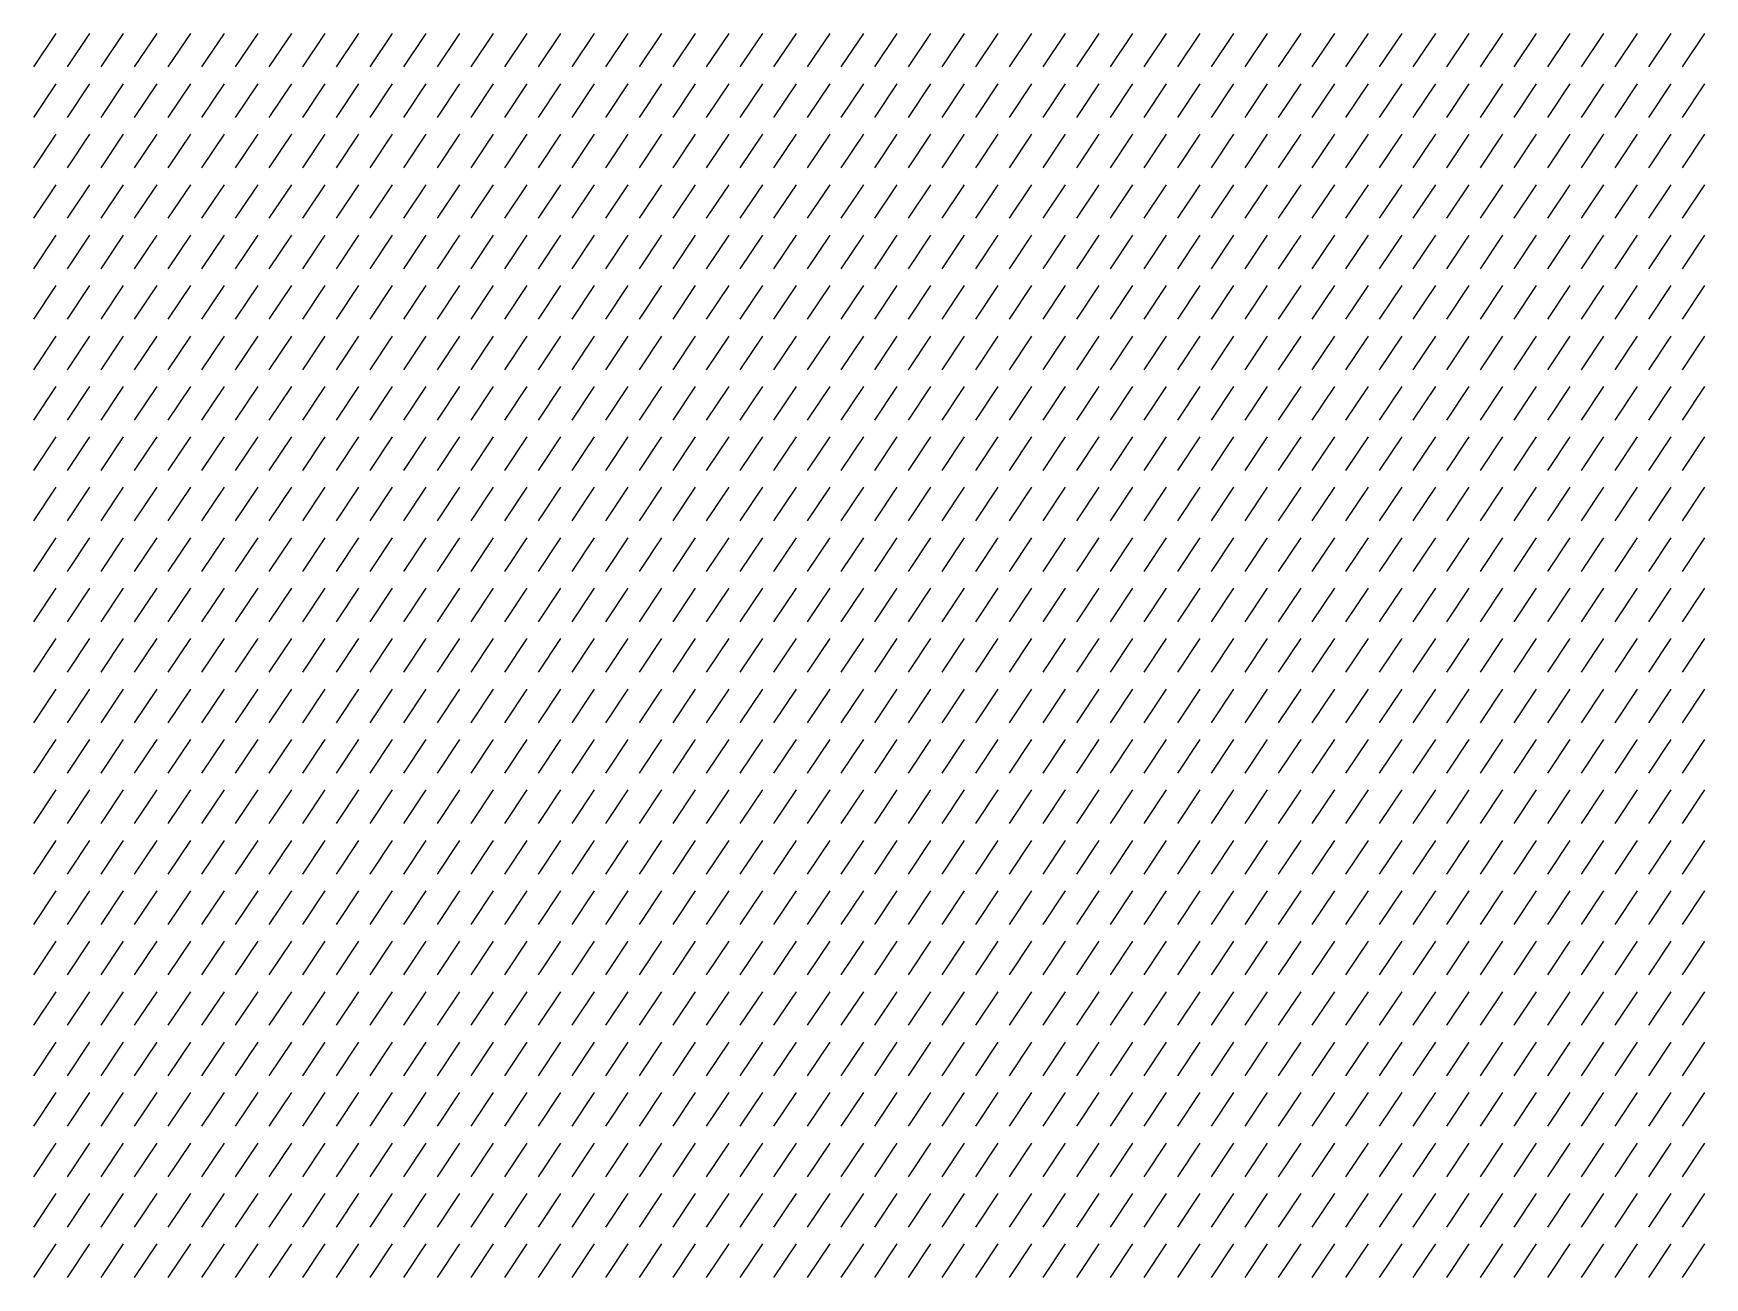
# Model space of a CAD drawing. Header units: inches. Extents: x -55 to 1004, y 12 to 2250.
# Drawn here: x 625.1 to 765, y 914.5 to 1018.7 of the extents above; entities that cross this region are included whole.
import ezdxf

# ---------------------------------------------------------------- set-up
doc = ezdxf.new("R2010")
doc.units = ezdxf.units.IN
doc.header["$MEASUREMENT"] = 0

# ---------------------------------------------------------------- blocks, each defined once
blk = doc.blocks.new('blockLines')
for p, q in [((646.93, 395.05), (645.05, 392.24)), ((649.75, 395.05), (647.87, 392.24)), ((652.56, 395.05), (650.69, 392.24)), ((655.38, 395.05), (653.5, 392.24)), ((658.2, 395.05), (656.32, 392.24)), ((661.02, 395.05), (659.14, 392.24)), ((663.84, 395.05), (661.96, 392.24)), ((666.66, 395.05), (664.78, 392.24)), ((669.47, 395.05), (667.59, 392.24)), ((672.29, 395.05), (670.41, 392.24)), ((675.11, 395.05), (673.23, 392.24)), ((677.93, 395.05), (676.05, 392.24)), ((680.75, 395.05), (678.87, 392.24)), ((683.56, 395.05), (681.69, 392.24)), ((686.38, 395.05), (684.5, 392.24)), ((689.2, 395.05), (687.32, 392.24)), ((692.02, 395.05), (690.14, 392.24)), ((694.84, 395.05), (692.96, 392.24)), ((697.66, 395.05), (695.78, 392.24)), ((700.47, 395.05), (698.6, 392.24)), ((703.29, 395.05), (701.41, 392.24)), ((706.11, 395.05), (704.23, 392.24)), ((708.93, 395.05), (707.05, 392.24)), ((711.75, 395.05), (709.87, 392.24)), ((714.57, 395.05), (712.69, 392.24)), ((717.38, 395.05), (715.51, 392.24)), ((720.2, 395.05), (718.32, 392.24)), ((723.02, 395.05), (721.14, 392.24)), ((725.84, 395.05), (723.96, 392.24)), ((728.66, 395.05), (726.78, 392.24)), ((731.48, 395.05), (729.6, 392.24)), ((734.29, 395.05), (732.41, 392.24)), ((737.11, 395.05), (735.23, 392.24)), ((739.93, 395.05), (738.05, 392.24)), ((742.75, 395.05), (740.87, 392.24)), ((745.57, 395.05), (743.69, 392.24)), ((748.39, 395.05), (746.51, 392.24)), ((751.2, 395.05), (749.32, 392.24)), ((754.02, 395.05), (752.14, 392.24)), ((756.84, 395.05), (754.96, 392.24)), ((759.66, 395.05), (757.78, 392.24)), ((762.48, 395.05), (760.6, 392.24)), ((765.29, 395.05), (763.42, 392.24)), ((768.11, 395.05), (766.23, 392.24)), ((770.93, 395.05), (769.05, 392.24)), ((773.75, 395.05), (771.87, 392.24)), ((776.57, 395.05), (774.69, 392.24)), ((779.39, 395.05), (777.51, 392.24)), ((782.2, 395.05), (780.33, 392.24)), ((785.02, 395.05), (783.14, 392.24)), ((646.93, 390.83), (645.05, 388.01)), ((649.75, 390.83), (647.87, 388.01)), ((652.56, 390.83), (650.69, 388.01)), ((655.38, 390.83), (653.5, 388.01)), ((658.2, 390.83), (656.32, 388.01)), ((661.02, 390.83), (659.14, 388.01)), ((663.84, 390.83), (661.96, 388.01)), ((666.66, 390.83), (664.78, 388.01)), ((669.47, 390.83), (667.59, 388.01)), ((672.29, 390.83), (670.41, 388.01)), ((675.11, 390.83), (673.23, 388.01)), ((677.93, 390.83), (676.05, 388.01)), ((680.75, 390.83), (678.87, 388.01)), ((683.56, 390.83), (681.69, 388.01)), ((686.38, 390.83), (684.5, 388.01)), ((689.2, 390.83), (687.32, 388.01)), ((692.02, 390.83), (690.14, 388.01)), ((694.84, 390.83), (692.96, 388.01)), ((697.66, 390.83), (695.78, 388.01)), ((700.47, 390.83), (698.6, 388.01)), ((703.29, 390.83), (701.41, 388.01)), ((706.11, 390.83), (704.23, 388.01)), ((708.93, 390.83), (707.05, 388.01)), ((711.75, 390.83), (709.87, 388.01)), ((714.57, 390.83), (712.69, 388.01)), ((717.38, 390.83), (715.51, 388.01)), ((720.2, 390.83), (718.32, 388.01)), ((723.02, 390.83), (721.14, 388.01)), ((725.84, 390.83), (723.96, 388.01)), ((728.66, 390.83), (726.78, 388.01)), ((731.48, 390.83), (729.6, 388.01)), ((734.29, 390.83), (732.41, 388.01)), ((737.11, 390.83), (735.23, 388.01)), ((739.93, 390.83), (738.05, 388.01)), ((742.75, 390.83), (740.87, 388.01)), ((745.57, 390.83), (743.69, 388.01)), ((748.39, 390.83), (746.51, 388.01)), ((751.2, 390.83), (749.32, 388.01)), ((754.02, 390.83), (752.14, 388.01)), ((756.84, 390.83), (754.96, 388.01)), ((759.66, 390.83), (757.78, 388.01)), ((762.48, 390.83), (760.6, 388.01)), ((765.29, 390.83), (763.42, 388.01)), ((768.11, 390.83), (766.23, 388.01)), ((770.93, 390.83), (769.05, 388.01)), ((773.75, 390.83), (771.87, 388.01)), ((776.57, 390.83), (774.69, 388.01)), ((779.39, 390.83), (777.51, 388.01)), ((782.2, 390.83), (780.33, 388.01)), ((785.02, 390.83), (783.14, 388.01)), ((646.93, 386.6), (645.05, 383.79)), ((649.75, 386.6), (647.87, 383.79)), ((652.56, 386.6), (650.69, 383.79)), ((655.38, 386.6), (653.5, 383.79)), ((658.2, 386.6), (656.32, 383.79)), ((661.02, 386.6), (659.14, 383.79)), ((663.84, 386.6), (661.96, 383.79)), ((666.66, 386.6), (664.78, 383.79)), ((669.47, 386.6), (667.59, 383.79)), ((672.29, 386.6), (670.41, 383.79)), ((675.11, 386.6), (673.23, 383.79)), ((677.93, 386.6), (676.05, 383.79)), ((680.75, 386.6), (678.87, 383.79)), ((683.56, 386.6), (681.69, 383.79)), ((686.38, 386.6), (684.5, 383.79)), ((689.2, 386.6), (687.32, 383.79)), ((692.02, 386.6), (690.14, 383.79)), ((694.84, 386.6), (692.96, 383.79)), ((697.66, 386.6), (695.78, 383.79)), ((700.47, 386.6), (698.6, 383.79)), ((703.29, 386.6), (701.41, 383.79)), ((706.11, 386.6), (704.23, 383.79)), ((708.93, 386.6), (707.05, 383.79)), ((711.75, 386.6), (709.87, 383.79)), ((714.57, 386.6), (712.69, 383.79)), ((717.38, 386.6), (715.51, 383.79)), ((720.2, 386.6), (718.32, 383.79)), ((723.02, 386.6), (721.14, 383.79)), ((725.84, 386.6), (723.96, 383.79)), ((728.66, 386.6), (726.78, 383.79)), ((731.48, 386.6), (729.6, 383.79)), ((734.29, 386.6), (732.41, 383.79)), ((737.11, 386.6), (735.23, 383.79)), ((739.93, 386.6), (738.05, 383.79)), ((742.75, 386.6), (740.87, 383.79)), ((745.57, 386.6), (743.69, 383.79)), ((748.39, 386.6), (746.51, 383.79)), ((751.2, 386.6), (749.32, 383.79)), ((754.02, 386.6), (752.14, 383.79)), ((756.84, 386.6), (754.96, 383.79)), ((759.66, 386.6), (757.78, 383.79)), ((762.48, 386.6), (760.6, 383.79)), ((765.29, 386.6), (763.42, 383.79)), ((768.11, 386.6), (766.23, 383.79)), ((770.93, 386.6), (769.05, 383.79)), ((773.75, 386.6), (771.87, 383.79)), ((776.57, 386.6), (774.69, 383.79)), ((779.39, 386.6), (777.51, 383.79)), ((782.2, 386.6), (780.33, 383.79)), ((785.02, 386.6), (783.14, 383.79)), ((646.93, 382.38), (645.05, 379.56)), ((649.75, 382.38), (647.87, 379.56)), ((652.56, 382.38), (650.69, 379.56)), ((655.38, 382.38), (653.5, 379.56)), ((658.2, 382.38), (656.32, 379.56)), ((661.02, 382.38), (659.14, 379.56)), ((663.84, 382.38), (661.96, 379.56)), ((666.66, 382.38), (664.78, 379.56)), ((669.47, 382.38), (667.59, 379.56)), ((672.29, 382.38), (670.41, 379.56)), ((675.11, 382.38), (673.23, 379.56)), ((677.93, 382.38), (676.05, 379.56)), ((680.75, 382.38), (678.87, 379.56)), ((683.56, 382.38), (681.69, 379.56)), ((686.38, 382.38), (684.5, 379.56)), ((689.2, 382.38), (687.32, 379.56)), ((692.02, 382.38), (690.14, 379.56)), ((694.84, 382.38), (692.96, 379.56)), ((697.66, 382.38), (695.78, 379.56)), ((700.47, 382.38), (698.6, 379.56)), ((703.29, 382.38), (701.41, 379.56)), ((706.11, 382.38), (704.23, 379.56)), ((708.93, 382.38), (707.05, 379.56)), ((711.75, 382.38), (709.87, 379.56)), ((714.57, 382.38), (712.69, 379.56)), ((717.38, 382.38), (715.51, 379.56)), ((720.2, 382.38), (718.32, 379.56)), ((723.02, 382.38), (721.14, 379.56)), ((725.84, 382.38), (723.96, 379.56)), ((728.66, 382.38), (726.78, 379.56)), ((731.48, 382.38), (729.6, 379.56)), ((734.29, 382.38), (732.41, 379.56)), ((737.11, 382.38), (735.23, 379.56)), ((739.93, 382.38), (738.05, 379.56)), ((742.75, 382.38), (740.87, 379.56)), ((745.57, 382.38), (743.69, 379.56)), ((748.39, 382.38), (746.51, 379.56)), ((751.2, 382.38), (749.32, 379.56)), ((754.02, 382.38), (752.14, 379.56)), ((756.84, 382.38), (754.96, 379.56)), ((759.66, 382.38), (757.78, 379.56)), ((762.48, 382.38), (760.6, 379.56)), ((765.29, 382.38), (763.42, 379.56)), ((768.11, 382.38), (766.23, 379.56)), ((770.93, 382.38), (769.05, 379.56)), ((773.75, 382.38), (771.87, 379.56)), ((776.57, 382.38), (774.69, 379.56)), ((779.39, 382.38), (777.51, 379.56)), ((782.2, 382.38), (780.33, 379.56)), ((785.02, 382.38), (783.14, 379.56)), ((646.93, 378.15), (645.05, 375.34)), ((649.75, 378.15), (647.87, 375.34)), ((652.56, 378.15), (650.69, 375.34)), ((655.38, 378.15), (653.5, 375.34)), ((658.2, 378.15), (656.32, 375.34)), ((661.02, 378.15), (659.14, 375.34)), ((663.84, 378.15), (661.96, 375.34)), ((666.66, 378.15), (664.78, 375.34)), ((669.47, 378.15), (667.59, 375.34)), ((672.29, 378.15), (670.41, 375.34)), ((675.11, 378.15), (673.23, 375.34)), ((677.93, 378.15), (676.05, 375.34)), ((680.75, 378.15), (678.87, 375.34)), ((683.56, 378.15), (681.69, 375.34)), ((686.38, 378.15), (684.5, 375.34)), ((689.2, 378.15), (687.32, 375.34)), ((692.02, 378.15), (690.14, 375.34)), ((694.84, 378.15), (692.96, 375.34)), ((697.66, 378.15), (695.78, 375.34)), ((700.47, 378.15), (698.6, 375.34)), ((703.29, 378.15), (701.41, 375.34)), ((706.11, 378.15), (704.23, 375.34)), ((708.93, 378.15), (707.05, 375.34)), ((711.75, 378.15), (709.87, 375.34)), ((714.57, 378.15), (712.69, 375.34)), ((717.38, 378.15), (715.51, 375.34)), ((720.2, 378.15), (718.32, 375.34)), ((723.02, 378.15), (721.14, 375.34)), ((725.84, 378.15), (723.96, 375.34)), ((728.66, 378.15), (726.78, 375.34)), ((731.48, 378.15), (729.6, 375.34)), ((734.29, 378.15), (732.41, 375.34)), ((737.11, 378.15), (735.23, 375.34)), ((739.93, 378.15), (738.05, 375.34)), ((742.75, 378.15), (740.87, 375.34)), ((745.57, 378.15), (743.69, 375.34)), ((748.39, 378.15), (746.51, 375.34)), ((751.2, 378.15), (749.32, 375.34)), ((754.02, 378.15), (752.14, 375.34)), ((756.84, 378.15), (754.96, 375.34)), ((759.66, 378.15), (757.78, 375.34)), ((762.48, 378.15), (760.6, 375.34)), ((765.29, 378.15), (763.42, 375.34)), ((768.11, 378.15), (766.23, 375.34)), ((770.93, 378.15), (769.05, 375.34)), ((773.75, 378.15), (771.87, 375.34)), ((776.57, 378.15), (774.69, 375.34)), ((779.39, 378.15), (777.51, 375.34)), ((782.2, 378.15), (780.33, 375.34)), ((785.02, 378.15), (783.14, 375.34)), ((646.93, 373.93), (645.05, 371.11)), ((649.75, 373.93), (647.87, 371.11)), ((652.56, 373.93), (650.69, 371.11)), ((655.38, 373.93), (653.5, 371.11)), ((658.2, 373.93), (656.32, 371.11)), ((661.02, 373.93), (659.14, 371.11)), ((663.84, 373.93), (661.96, 371.11)), ((666.66, 373.93), (664.78, 371.11)), ((669.47, 373.93), (667.59, 371.11)), ((672.29, 373.93), (670.41, 371.11)), ((675.11, 373.93), (673.23, 371.11)), ((677.93, 373.93), (676.05, 371.11)), ((680.75, 373.93), (678.87, 371.11)), ((683.56, 373.93), (681.69, 371.11)), ((686.38, 373.93), (684.5, 371.11)), ((689.2, 373.93), (687.32, 371.11)), ((692.02, 373.93), (690.14, 371.11)), ((694.84, 373.93), (692.96, 371.11)), ((697.66, 373.93), (695.78, 371.11)), ((700.47, 373.93), (698.6, 371.11)), ((703.29, 373.93), (701.41, 371.11)), ((706.11, 373.93), (704.23, 371.11)), ((708.93, 373.93), (707.05, 371.11)), ((711.75, 373.93), (709.87, 371.11)), ((714.57, 373.93), (712.69, 371.11)), ((717.38, 373.93), (715.51, 371.11)), ((720.2, 373.93), (718.32, 371.11)), ((723.02, 373.93), (721.14, 371.11)), ((725.84, 373.93), (723.96, 371.11)), ((728.66, 373.93), (726.78, 371.11)), ((731.48, 373.93), (729.6, 371.11)), ((734.29, 373.93), (732.41, 371.11)), ((737.11, 373.93), (735.23, 371.11)), ((739.93, 373.93), (738.05, 371.11)), ((742.75, 373.93), (740.87, 371.11)), ((745.57, 373.93), (743.69, 371.11)), ((748.39, 373.93), (746.51, 371.11)), ((751.2, 373.93), (749.32, 371.11)), ((754.02, 373.93), (752.14, 371.11)), ((756.84, 373.93), (754.96, 371.11)), ((759.66, 373.93), (757.78, 371.11)), ((762.48, 373.93), (760.6, 371.11)), ((765.29, 373.93), (763.42, 371.11)), ((768.11, 373.93), (766.23, 371.11)), ((770.93, 373.93), (769.05, 371.11)), ((773.75, 373.93), (771.87, 371.11)), ((776.57, 373.93), (774.69, 371.11)), ((779.39, 373.93), (777.51, 371.11)), ((782.2, 373.93), (780.33, 371.11)), ((785.02, 373.93), (783.14, 371.11)), ((646.93, 369.7), (645.05, 366.88)), ((649.75, 369.7), (647.87, 366.88)), ((652.56, 369.7), (650.69, 366.88)), ((655.38, 369.7), (653.5, 366.88)), ((658.2, 369.7), (656.32, 366.88)), ((661.02, 369.7), (659.14, 366.88)), ((663.84, 369.7), (661.96, 366.88)), ((666.66, 369.7), (664.78, 366.88)), ((669.47, 369.7), (667.59, 366.88)), ((672.29, 369.7), (670.41, 366.88)), ((675.11, 369.7), (673.23, 366.88)), ((677.93, 369.7), (676.05, 366.88)), ((680.75, 369.7), (678.87, 366.88)), ((683.56, 369.7), (681.69, 366.88)), ((686.38, 369.7), (684.5, 366.88)), ((689.2, 369.7), (687.32, 366.88)), ((692.02, 369.7), (690.14, 366.88)), ((694.84, 369.7), (692.96, 366.88)), ((697.66, 369.7), (695.78, 366.88)), ((700.47, 369.7), (698.6, 366.88)), ((703.29, 369.7), (701.41, 366.88)), ((706.11, 369.7), (704.23, 366.88)), ((708.93, 369.7), (707.05, 366.88)), ((711.75, 369.7), (709.87, 366.88)), ((714.57, 369.7), (712.69, 366.88)), ((717.38, 369.7), (715.51, 366.88)), ((720.2, 369.7), (718.32, 366.88)), ((723.02, 369.7), (721.14, 366.88)), ((725.84, 369.7), (723.96, 366.88)), ((728.66, 369.7), (726.78, 366.88)), ((731.48, 369.7), (729.6, 366.88)), ((734.29, 369.7), (732.41, 366.88)), ((737.11, 369.7), (735.23, 366.88)), ((739.93, 369.7), (738.05, 366.88)), ((742.75, 369.7), (740.87, 366.88)), ((745.57, 369.7), (743.69, 366.88)), ((748.39, 369.7), (746.51, 366.88)), ((751.2, 369.7), (749.32, 366.88)), ((754.02, 369.7), (752.14, 366.88)), ((756.84, 369.7), (754.96, 366.88)), ((759.66, 369.7), (757.78, 366.88)), ((762.48, 369.7), (760.6, 366.88)), ((765.29, 369.7), (763.42, 366.88)), ((768.11, 369.7), (766.23, 366.88)), ((770.93, 369.7), (769.05, 366.88)), ((773.75, 369.7), (771.87, 366.88)), ((776.57, 369.7), (774.69, 366.88)), ((779.39, 369.7), (777.51, 366.88)), ((782.2, 369.7), (780.33, 366.88)), ((785.02, 369.7), (783.14, 366.88)), ((646.93, 365.48), (645.05, 362.66)), ((649.75, 365.48), (647.87, 362.66)), ((652.56, 365.48), (650.69, 362.66)), ((655.38, 365.48), (653.5, 362.66)), ((658.2, 365.48), (656.32, 362.66)), ((661.02, 365.48), (659.14, 362.66)), ((663.84, 365.48), (661.96, 362.66)), ((666.66, 365.48), (664.78, 362.66)), ((669.47, 365.48), (667.59, 362.66)), ((672.29, 365.48), (670.41, 362.66)), ((675.11, 365.48), (673.23, 362.66)), ((677.93, 365.48), (676.05, 362.66)), ((680.75, 365.48), (678.87, 362.66)), ((683.56, 365.48), (681.69, 362.66)), ((686.38, 365.48), (684.5, 362.66)), ((689.2, 365.48), (687.32, 362.66)), ((692.02, 365.48), (690.14, 362.66)), ((694.84, 365.48), (692.96, 362.66)), ((697.66, 365.48), (695.78, 362.66)), ((700.47, 365.48), (698.6, 362.66)), ((703.29, 365.48), (701.41, 362.66)), ((706.11, 365.48), (704.23, 362.66)), ((708.93, 365.48), (707.05, 362.66)), ((711.75, 365.48), (709.87, 362.66)), ((714.57, 365.48), (712.69, 362.66)), ((717.38, 365.48), (715.51, 362.66)), ((720.2, 365.48), (718.32, 362.66)), ((723.02, 365.48), (721.14, 362.66)), ((725.84, 365.48), (723.96, 362.66)), ((728.66, 365.48), (726.78, 362.66)), ((731.48, 365.48), (729.6, 362.66)), ((734.29, 365.48), (732.41, 362.66)), ((737.11, 365.48), (735.23, 362.66)), ((739.93, 365.48), (738.05, 362.66)), ((742.75, 365.48), (740.87, 362.66)), ((745.57, 365.48), (743.69, 362.66)), ((748.39, 365.48), (746.51, 362.66)), ((751.2, 365.48), (749.32, 362.66)), ((754.02, 365.48), (752.14, 362.66)), ((756.84, 365.48), (754.96, 362.66)), ((759.66, 365.48), (757.78, 362.66)), ((762.48, 365.48), (760.6, 362.66)), ((765.29, 365.48), (763.42, 362.66)), ((768.11, 365.48), (766.23, 362.66)), ((770.93, 365.48), (769.05, 362.66)), ((773.75, 365.48), (771.87, 362.66)), ((776.57, 365.48), (774.69, 362.66)), ((779.39, 365.48), (777.51, 362.66)), ((782.2, 365.48), (780.33, 362.66)), ((785.02, 365.48), (783.14, 362.66)), ((646.93, 361.25), (645.05, 358.43)), ((649.75, 361.25), (647.87, 358.43)), ((652.56, 361.25), (650.69, 358.43)), ((655.38, 361.25), (653.5, 358.43)), ((658.2, 361.25), (656.32, 358.43)), ((661.02, 361.25), (659.14, 358.43)), ((663.84, 361.25), (661.96, 358.43)), ((666.66, 361.25), (664.78, 358.43)), ((669.47, 361.25), (667.59, 358.43)), ((672.29, 361.25), (670.41, 358.43)), ((675.11, 361.25), (673.23, 358.43)), ((677.93, 361.25), (676.05, 358.43)), ((680.75, 361.25), (678.87, 358.43)), ((683.56, 361.25), (681.69, 358.43)), ((686.38, 361.25), (684.5, 358.43)), ((689.2, 361.25), (687.32, 358.43)), ((692.02, 361.25), (690.14, 358.43)), ((694.84, 361.25), (692.96, 358.43)), ((697.66, 361.25), (695.78, 358.43)), ((700.47, 361.25), (698.6, 358.43)), ((703.29, 361.25), (701.41, 358.43)), ((706.11, 361.25), (704.23, 358.43)), ((708.93, 361.25), (707.05, 358.43)), ((711.75, 361.25), (709.87, 358.43)), ((714.57, 361.25), (712.69, 358.43)), ((717.38, 361.25), (715.51, 358.43)), ((720.2, 361.25), (718.32, 358.43)), ((723.02, 361.25), (721.14, 358.43)), ((725.84, 361.25), (723.96, 358.43)), ((728.66, 361.25), (726.78, 358.43)), ((731.48, 361.25), (729.6, 358.43)), ((734.29, 361.25), (732.41, 358.43)), ((737.11, 361.25), (735.23, 358.43)), ((739.93, 361.25), (738.05, 358.43)), ((742.75, 361.25), (740.87, 358.43)), ((745.57, 361.25), (743.69, 358.43)), ((748.39, 361.25), (746.51, 358.43)), ((751.2, 361.25), (749.32, 358.43)), ((754.02, 361.25), (752.14, 358.43)), ((756.84, 361.25), (754.96, 358.43)), ((759.66, 361.25), (757.78, 358.43)), ((762.48, 361.25), (760.6, 358.43)), ((765.29, 361.25), (763.42, 358.43)), ((768.11, 361.25), (766.23, 358.43)), ((770.93, 361.25), (769.05, 358.43)), ((773.75, 361.25), (771.87, 358.43)), ((776.57, 361.25), (774.69, 358.43)), ((779.39, 361.25), (777.51, 358.43)), ((782.2, 361.25), (780.33, 358.43)), ((785.02, 361.25), (783.14, 358.43)), ((646.93, 357.03), (645.05, 354.21)), ((649.75, 357.03), (647.87, 354.21)), ((652.56, 357.03), (650.69, 354.21)), ((655.38, 357.03), (653.5, 354.21)), ((658.2, 357.03), (656.32, 354.21)), ((661.02, 357.03), (659.14, 354.21)), ((663.84, 357.03), (661.96, 354.21)), ((666.66, 357.03), (664.78, 354.21)), ((669.47, 357.03), (667.59, 354.21)), ((672.29, 357.03), (670.41, 354.21)), ((675.11, 357.03), (673.23, 354.21)), ((677.93, 357.03), (676.05, 354.21)), ((680.75, 357.03), (678.87, 354.21)), ((683.56, 357.03), (681.69, 354.21)), ((686.38, 357.03), (684.5, 354.21)), ((689.2, 357.03), (687.32, 354.21)), ((692.02, 357.03), (690.14, 354.21)), ((694.84, 357.03), (692.96, 354.21)), ((697.66, 357.03), (695.78, 354.21)), ((700.47, 357.03), (698.6, 354.21)), ((703.29, 357.03), (701.41, 354.21)), ((706.11, 357.03), (704.23, 354.21)), ((708.93, 357.03), (707.05, 354.21)), ((711.75, 357.03), (709.87, 354.21)), ((714.57, 357.03), (712.69, 354.21)), ((717.38, 357.03), (715.51, 354.21)), ((720.2, 357.03), (718.32, 354.21)), ((723.02, 357.03), (721.14, 354.21)), ((725.84, 357.03), (723.96, 354.21)), ((728.66, 357.03), (726.78, 354.21)), ((731.48, 357.03), (729.6, 354.21)), ((734.29, 357.03), (732.41, 354.21)), ((737.11, 357.03), (735.23, 354.21)), ((739.93, 357.03), (738.05, 354.21)), ((742.75, 357.03), (740.87, 354.21)), ((745.57, 357.03), (743.69, 354.21)), ((748.39, 357.03), (746.51, 354.21)), ((751.2, 357.03), (749.32, 354.21)), ((754.02, 357.03), (752.14, 354.21)), ((756.84, 357.03), (754.96, 354.21)), ((759.66, 357.03), (757.78, 354.21)), ((762.48, 357.03), (760.6, 354.21)), ((765.29, 357.03), (763.42, 354.21)), ((768.11, 357.03), (766.23, 354.21)), ((770.93, 357.03), (769.05, 354.21)), ((773.75, 357.03), (771.87, 354.21)), ((776.57, 357.03), (774.69, 354.21)), ((779.39, 357.03), (777.51, 354.21)), ((782.2, 357.03), (780.33, 354.21)), ((785.02, 357.03), (783.14, 354.21)), ((646.93, 352.8), (645.05, 349.98)), ((649.75, 352.8), (647.87, 349.98)), ((652.56, 352.8), (650.69, 349.98)), ((655.38, 352.8), (653.5, 349.98)), ((658.2, 352.8), (656.32, 349.98)), ((661.02, 352.8), (659.14, 349.98)), ((663.84, 352.8), (661.96, 349.98)), ((666.66, 352.8), (664.78, 349.98)), ((669.47, 352.8), (667.59, 349.98)), ((672.29, 352.8), (670.41, 349.98)), ((675.11, 352.8), (673.23, 349.98)), ((677.93, 352.8), (676.05, 349.98)), ((680.75, 352.8), (678.87, 349.98)), ((683.56, 352.8), (681.69, 349.98)), ((686.38, 352.8), (684.5, 349.98)), ((689.2, 352.8), (687.32, 349.98)), ((692.02, 352.8), (690.14, 349.98)), ((694.84, 352.8), (692.96, 349.98)), ((697.66, 352.8), (695.78, 349.98)), ((700.47, 352.8), (698.6, 349.98)), ((703.29, 352.8), (701.41, 349.98)), ((706.11, 352.8), (704.23, 349.98)), ((708.93, 352.8), (707.05, 349.98)), ((711.75, 352.8), (709.87, 349.98)), ((714.57, 352.8), (712.69, 349.98)), ((717.38, 352.8), (715.51, 349.98)), ((720.2, 352.8), (718.32, 349.98)), ((723.02, 352.8), (721.14, 349.98)), ((725.84, 352.8), (723.96, 349.98)), ((728.66, 352.8), (726.78, 349.98)), ((731.48, 352.8), (729.6, 349.98)), ((734.29, 352.8), (732.41, 349.98)), ((737.11, 352.8), (735.23, 349.98)), ((739.93, 352.8), (738.05, 349.98)), ((742.75, 352.8), (740.87, 349.98)), ((745.57, 352.8), (743.69, 349.98)), ((748.39, 352.8), (746.51, 349.98)), ((751.2, 352.8), (749.32, 349.98)), ((754.02, 352.8), (752.14, 349.98)), ((756.84, 352.8), (754.96, 349.98)), ((759.66, 352.8), (757.78, 349.98)), ((762.48, 352.8), (760.6, 349.98)), ((765.29, 352.8), (763.42, 349.98)), ((768.11, 352.8), (766.23, 349.98)), ((770.93, 352.8), (769.05, 349.98)), ((773.75, 352.8), (771.87, 349.98)), ((776.57, 352.8), (774.69, 349.98)), ((779.39, 352.8), (777.51, 349.98)), ((782.2, 352.8), (780.33, 349.98)), ((785.02, 352.8), (783.14, 349.98)), ((646.93, 348.58), (645.05, 345.76)), ((649.75, 348.58), (647.87, 345.76)), ((652.56, 348.58), (650.69, 345.76)), ((655.38, 348.58), (653.5, 345.76)), ((658.2, 348.58), (656.32, 345.76)), ((661.02, 348.58), (659.14, 345.76)), ((663.84, 348.58), (661.96, 345.76)), ((666.66, 348.58), (664.78, 345.76)), ((669.47, 348.58), (667.59, 345.76)), ((672.29, 348.58), (670.41, 345.76)), ((675.11, 348.58), (673.23, 345.76)), ((677.93, 348.58), (676.05, 345.76)), ((680.75, 348.58), (678.87, 345.76)), ((683.56, 348.58), (681.69, 345.76)), ((686.38, 348.58), (684.5, 345.76)), ((689.2, 348.58), (687.32, 345.76)), ((692.02, 348.58), (690.14, 345.76)), ((694.84, 348.58), (692.96, 345.76)), ((697.66, 348.58), (695.78, 345.76)), ((700.47, 348.58), (698.6, 345.76)), ((703.29, 348.58), (701.41, 345.76)), ((706.11, 348.58), (704.23, 345.76)), ((708.93, 348.58), (707.05, 345.76)), ((711.75, 348.58), (709.87, 345.76)), ((714.57, 348.58), (712.69, 345.76)), ((717.38, 348.58), (715.51, 345.76)), ((720.2, 348.58), (718.32, 345.76)), ((723.02, 348.58), (721.14, 345.76)), ((725.84, 348.58), (723.96, 345.76)), ((728.66, 348.58), (726.78, 345.76)), ((731.48, 348.58), (729.6, 345.76)), ((734.29, 348.58), (732.41, 345.76)), ((737.11, 348.58), (735.23, 345.76)), ((739.93, 348.58), (738.05, 345.76)), ((742.75, 348.58), (740.87, 345.76)), ((745.57, 348.58), (743.69, 345.76)), ((748.39, 348.58), (746.51, 345.76)), ((751.2, 348.58), (749.32, 345.76)), ((754.02, 348.58), (752.14, 345.76)), ((756.84, 348.58), (754.96, 345.76)), ((759.66, 348.58), (757.78, 345.76)), ((762.48, 348.58), (760.6, 345.76)), ((765.29, 348.58), (763.42, 345.76)), ((768.11, 348.58), (766.23, 345.76)), ((770.93, 348.58), (769.05, 345.76)), ((773.75, 348.58), (771.87, 345.76)), ((776.57, 348.58), (774.69, 345.76)), ((779.39, 348.58), (777.51, 345.76)), ((782.2, 348.58), (780.33, 345.76)), ((785.02, 348.58), (783.14, 345.76)), ((646.93, 344.35), (645.05, 341.53)), ((649.75, 344.35), (647.87, 341.53)), ((652.56, 344.35), (650.69, 341.53)), ((655.38, 344.35), (653.5, 341.53)), ((658.2, 344.35), (656.32, 341.53)), ((661.02, 344.35), (659.14, 341.53)), ((663.84, 344.35), (661.96, 341.53)), ((666.66, 344.35), (664.78, 341.53)), ((669.47, 344.35), (667.59, 341.53)), ((672.29, 344.35), (670.41, 341.53)), ((675.11, 344.35), (673.23, 341.53)), ((677.93, 344.35), (676.05, 341.53)), ((680.75, 344.35), (678.87, 341.53)), ((683.56, 344.35), (681.69, 341.53)), ((686.38, 344.35), (684.5, 341.53)), ((689.2, 344.35), (687.32, 341.53)), ((692.02, 344.35), (690.14, 341.53)), ((694.84, 344.35), (692.96, 341.53)), ((697.66, 344.35), (695.78, 341.53)), ((700.47, 344.35), (698.6, 341.53)), ((703.29, 344.35), (701.41, 341.53)), ((706.11, 344.35), (704.23, 341.53)), ((708.93, 344.35), (707.05, 341.53)), ((711.75, 344.35), (709.87, 341.53)), ((714.57, 344.35), (712.69, 341.53)), ((717.38, 344.35), (715.51, 341.53)), ((720.2, 344.35), (718.32, 341.53)), ((723.02, 344.35), (721.14, 341.53)), ((725.84, 344.35), (723.96, 341.53)), ((728.66, 344.35), (726.78, 341.53)), ((731.48, 344.35), (729.6, 341.53)), ((734.29, 344.35), (732.41, 341.53)), ((737.11, 344.35), (735.23, 341.53)), ((739.93, 344.35), (738.05, 341.53)), ((742.75, 344.35), (740.87, 341.53)), ((745.57, 344.35), (743.69, 341.53)), ((748.39, 344.35), (746.51, 341.53)), ((751.2, 344.35), (749.32, 341.53)), ((754.02, 344.35), (752.14, 341.53)), ((756.84, 344.35), (754.96, 341.53)), ((759.66, 344.35), (757.78, 341.53)), ((762.48, 344.35), (760.6, 341.53)), ((765.29, 344.35), (763.42, 341.53)), ((768.11, 344.35), (766.23, 341.53)), ((770.93, 344.35), (769.05, 341.53)), ((773.75, 344.35), (771.87, 341.53)), ((776.57, 344.35), (774.69, 341.53)), ((779.39, 344.35), (777.51, 341.53)), ((782.2, 344.35), (780.33, 341.53)), ((785.02, 344.35), (783.14, 341.53)), ((646.93, 340.13), (645.05, 337.31)), ((649.75, 340.13), (647.87, 337.31)), ((652.56, 340.13), (650.69, 337.31)), ((655.38, 340.13), (653.5, 337.31)), ((658.2, 340.13), (656.32, 337.31)), ((661.02, 340.13), (659.14, 337.31)), ((663.84, 340.13), (661.96, 337.31)), ((666.66, 340.13), (664.78, 337.31)), ((669.47, 340.13), (667.59, 337.31)), ((672.29, 340.13), (670.41, 337.31)), ((675.11, 340.13), (673.23, 337.31)), ((677.93, 340.13), (676.05, 337.31)), ((680.75, 340.13), (678.87, 337.31)), ((683.56, 340.13), (681.69, 337.31)), ((686.38, 340.13), (684.5, 337.31)), ((689.2, 340.13), (687.32, 337.31)), ((692.02, 340.13), (690.14, 337.31)), ((694.84, 340.13), (692.96, 337.31)), ((697.66, 340.13), (695.78, 337.31)), ((700.47, 340.13), (698.6, 337.31)), ((703.29, 340.13), (701.41, 337.31)), ((706.11, 340.13), (704.23, 337.31)), ((708.93, 340.13), (707.05, 337.31)), ((711.75, 340.13), (709.87, 337.31)), ((714.57, 340.13), (712.69, 337.31)), ((717.38, 340.13), (715.51, 337.31)), ((720.2, 340.13), (718.32, 337.31)), ((723.02, 340.13), (721.14, 337.31)), ((725.84, 340.13), (723.96, 337.31)), ((728.66, 340.13), (726.78, 337.31)), ((731.48, 340.13), (729.6, 337.31)), ((734.29, 340.13), (732.41, 337.31)), ((737.11, 340.13), (735.23, 337.31)), ((739.93, 340.13), (738.05, 337.31)), ((742.75, 340.13), (740.87, 337.31)), ((745.57, 340.13), (743.69, 337.31)), ((748.39, 340.13), (746.51, 337.31)), ((751.2, 340.13), (749.32, 337.31)), ((754.02, 340.13), (752.14, 337.31)), ((756.84, 340.13), (754.96, 337.31)), ((759.66, 340.13), (757.78, 337.31)), ((762.48, 340.13), (760.6, 337.31)), ((765.29, 340.13), (763.42, 337.31)), ((768.11, 340.13), (766.23, 337.31)), ((770.93, 340.13), (769.05, 337.31)), ((773.75, 340.13), (771.87, 337.31)), ((776.57, 340.13), (774.69, 337.31)), ((779.39, 340.13), (777.51, 337.31)), ((782.2, 340.13), (780.33, 337.31)), ((785.02, 340.13), (783.14, 337.31)), ((646.93, 335.9), (645.05, 333.08)), ((649.75, 335.9), (647.87, 333.08)), ((652.56, 335.9), (650.69, 333.08)), ((655.38, 335.9), (653.5, 333.08)), ((658.2, 335.9), (656.32, 333.08)), ((661.02, 335.9), (659.14, 333.08)), ((663.84, 335.9), (661.96, 333.08)), ((666.66, 335.9), (664.78, 333.08)), ((669.47, 335.9), (667.59, 333.08)), ((672.29, 335.9), (670.41, 333.08)), ((675.11, 335.9), (673.23, 333.08)), ((677.93, 335.9), (676.05, 333.08)), ((680.75, 335.9), (678.87, 333.08)), ((683.56, 335.9), (681.69, 333.08)), ((686.38, 335.9), (684.5, 333.08)), ((689.2, 335.9), (687.32, 333.08)), ((692.02, 335.9), (690.14, 333.08)), ((694.84, 335.9), (692.96, 333.08)), ((697.66, 335.9), (695.78, 333.08)), ((700.47, 335.9), (698.6, 333.08)), ((703.29, 335.9), (701.41, 333.08)), ((706.11, 335.9), (704.23, 333.08)), ((708.93, 335.9), (707.05, 333.08)), ((711.75, 335.9), (709.87, 333.08)), ((714.57, 335.9), (712.69, 333.08)), ((717.38, 335.9), (715.51, 333.08)), ((720.2, 335.9), (718.32, 333.08)), ((723.02, 335.9), (721.14, 333.08)), ((725.84, 335.9), (723.96, 333.08)), ((728.66, 335.9), (726.78, 333.08)), ((731.48, 335.9), (729.6, 333.08)), ((734.29, 335.9), (732.41, 333.08)), ((737.11, 335.9), (735.23, 333.08)), ((739.93, 335.9), (738.05, 333.08)), ((742.75, 335.9), (740.87, 333.08)), ((745.57, 335.9), (743.69, 333.08)), ((748.39, 335.9), (746.51, 333.08)), ((751.2, 335.9), (749.32, 333.08)), ((754.02, 335.9), (752.14, 333.08)), ((756.84, 335.9), (754.96, 333.08)), ((759.66, 335.9), (757.78, 333.08)), ((762.48, 335.9), (760.6, 333.08)), ((765.29, 335.9), (763.42, 333.08)), ((768.11, 335.9), (766.23, 333.08)), ((770.93, 335.9), (769.05, 333.08)), ((773.75, 335.9), (771.87, 333.08)), ((776.57, 335.9), (774.69, 333.08)), ((779.39, 335.9), (777.51, 333.08)), ((782.2, 335.9), (780.33, 333.08)), ((785.02, 335.9), (783.14, 333.08)), ((646.93, 331.68), (645.05, 328.86)), ((649.75, 331.68), (647.87, 328.86)), ((652.56, 331.68), (650.69, 328.86)), ((655.38, 331.68), (653.5, 328.86)), ((658.2, 331.68), (656.32, 328.86)), ((661.02, 331.68), (659.14, 328.86)), ((663.84, 331.68), (661.96, 328.86)), ((666.66, 331.68), (664.78, 328.86)), ((669.47, 331.68), (667.59, 328.86)), ((672.29, 331.68), (670.41, 328.86)), ((675.11, 331.68), (673.23, 328.86)), ((677.93, 331.68), (676.05, 328.86)), ((680.75, 331.68), (678.87, 328.86)), ((683.56, 331.68), (681.69, 328.86)), ((686.38, 331.68), (684.5, 328.86)), ((689.2, 331.68), (687.32, 328.86)), ((692.02, 331.68), (690.14, 328.86)), ((694.84, 331.68), (692.96, 328.86)), ((697.66, 331.68), (695.78, 328.86)), ((700.47, 331.68), (698.6, 328.86)), ((703.29, 331.68), (701.41, 328.86)), ((706.11, 331.68), (704.23, 328.86)), ((708.93, 331.68), (707.05, 328.86)), ((711.75, 331.68), (709.87, 328.86)), ((714.57, 331.68), (712.69, 328.86)), ((717.38, 331.68), (715.51, 328.86)), ((720.2, 331.68), (718.32, 328.86)), ((723.02, 331.68), (721.14, 328.86)), ((725.84, 331.68), (723.96, 328.86)), ((728.66, 331.68), (726.78, 328.86)), ((731.48, 331.68), (729.6, 328.86)), ((734.29, 331.68), (732.41, 328.86)), ((737.11, 331.68), (735.23, 328.86)), ((739.93, 331.68), (738.05, 328.86)), ((742.75, 331.68), (740.87, 328.86)), ((745.57, 331.68), (743.69, 328.86)), ((748.39, 331.68), (746.51, 328.86)), ((751.2, 331.68), (749.32, 328.86)), ((754.02, 331.68), (752.14, 328.86)), ((756.84, 331.68), (754.96, 328.86)), ((759.66, 331.68), (757.78, 328.86)), ((762.48, 331.68), (760.6, 328.86)), ((765.29, 331.68), (763.42, 328.86)), ((768.11, 331.68), (766.23, 328.86)), ((770.93, 331.68), (769.05, 328.86)), ((773.75, 331.68), (771.87, 328.86)), ((776.57, 331.68), (774.69, 328.86)), ((779.39, 331.68), (777.51, 328.86)), ((782.2, 331.68), (780.33, 328.86)), ((785.02, 331.68), (783.14, 328.86)), ((646.93, 327.45), (645.05, 324.63)), ((649.75, 327.45), (647.87, 324.63)), ((652.56, 327.45), (650.69, 324.63)), ((655.38, 327.45), (653.5, 324.63)), ((658.2, 327.45), (656.32, 324.63)), ((661.02, 327.45), (659.14, 324.63)), ((663.84, 327.45), (661.96, 324.63)), ((666.66, 327.45), (664.78, 324.63)), ((669.47, 327.45), (667.59, 324.63)), ((672.29, 327.45), (670.41, 324.63)), ((675.11, 327.45), (673.23, 324.63)), ((677.93, 327.45), (676.05, 324.63)), ((680.75, 327.45), (678.87, 324.63)), ((683.56, 327.45), (681.69, 324.63)), ((686.38, 327.45), (684.5, 324.63)), ((689.2, 327.45), (687.32, 324.63)), ((692.02, 327.45), (690.14, 324.63)), ((694.84, 327.45), (692.96, 324.63)), ((697.66, 327.45), (695.78, 324.63)), ((700.47, 327.45), (698.6, 324.63)), ((703.29, 327.45), (701.41, 324.63)), ((706.11, 327.45), (704.23, 324.63)), ((708.93, 327.45), (707.05, 324.63)), ((711.75, 327.45), (709.87, 324.63)), ((714.57, 327.45), (712.69, 324.63)), ((717.38, 327.45), (715.51, 324.63)), ((720.2, 327.45), (718.32, 324.63)), ((723.02, 327.45), (721.14, 324.63)), ((725.84, 327.45), (723.96, 324.63)), ((728.66, 327.45), (726.78, 324.63)), ((731.48, 327.45), (729.6, 324.63)), ((734.29, 327.45), (732.41, 324.63)), ((737.11, 327.45), (735.23, 324.63)), ((739.93, 327.45), (738.05, 324.63)), ((742.75, 327.45), (740.87, 324.63)), ((745.57, 327.45), (743.69, 324.63)), ((748.39, 327.45), (746.51, 324.63)), ((751.2, 327.45), (749.32, 324.63)), ((754.02, 327.45), (752.14, 324.63)), ((756.84, 327.45), (754.96, 324.63)), ((759.66, 327.45), (757.78, 324.63)), ((762.48, 327.45), (760.6, 324.63)), ((765.29, 327.45), (763.42, 324.63)), ((768.11, 327.45), (766.23, 324.63)), ((770.93, 327.45), (769.05, 324.63)), ((773.75, 327.45), (771.87, 324.63)), ((776.57, 327.45), (774.69, 324.63)), ((779.39, 327.45), (777.51, 324.63)), ((782.2, 327.45), (780.33, 324.63)), ((785.02, 327.45), (783.14, 324.63)), ((646.93, 323.23), (645.05, 320.41)), ((649.75, 323.23), (647.87, 320.41)), ((652.56, 323.23), (650.69, 320.41)), ((655.38, 323.23), (653.5, 320.41)), ((658.2, 323.23), (656.32, 320.41)), ((661.02, 323.23), (659.14, 320.41)), ((663.84, 323.23), (661.96, 320.41)), ((666.66, 323.23), (664.78, 320.41)), ((669.47, 323.23), (667.59, 320.41)), ((672.29, 323.23), (670.41, 320.41)), ((675.11, 323.23), (673.23, 320.41)), ((677.93, 323.23), (676.05, 320.41)), ((680.75, 323.23), (678.87, 320.41)), ((683.56, 323.23), (681.69, 320.41)), ((686.38, 323.23), (684.5, 320.41)), ((689.2, 323.23), (687.32, 320.41)), ((692.02, 323.23), (690.14, 320.41)), ((694.84, 323.23), (692.96, 320.41)), ((697.66, 323.23), (695.78, 320.41)), ((700.47, 323.23), (698.6, 320.41)), ((703.29, 323.23), (701.41, 320.41)), ((706.11, 323.23), (704.23, 320.41)), ((708.93, 323.23), (707.05, 320.41)), ((711.75, 323.23), (709.87, 320.41)), ((714.57, 323.23), (712.69, 320.41)), ((717.38, 323.23), (715.51, 320.41)), ((720.2, 323.23), (718.32, 320.41)), ((723.02, 323.23), (721.14, 320.41)), ((725.84, 323.23), (723.96, 320.41)), ((728.66, 323.23), (726.78, 320.41)), ((731.48, 323.23), (729.6, 320.41)), ((734.29, 323.23), (732.41, 320.41)), ((737.11, 323.23), (735.23, 320.41)), ((739.93, 323.23), (738.05, 320.41)), ((742.75, 323.23), (740.87, 320.41)), ((745.57, 323.23), (743.69, 320.41)), ((748.39, 323.23), (746.51, 320.41)), ((751.2, 323.23), (749.32, 320.41)), ((754.02, 323.23), (752.14, 320.41)), ((756.84, 323.23), (754.96, 320.41)), ((759.66, 323.23), (757.78, 320.41)), ((762.48, 323.23), (760.6, 320.41)), ((765.29, 323.23), (763.42, 320.41)), ((768.11, 323.23), (766.23, 320.41)), ((770.93, 323.23), (769.05, 320.41)), ((773.75, 323.23), (771.87, 320.41)), ((776.57, 323.23), (774.69, 320.41)), ((779.39, 323.23), (777.51, 320.41)), ((782.2, 323.23), (780.33, 320.41)), ((785.02, 323.23), (783.14, 320.41)), ((646.93, 319), (645.05, 316.18)), ((649.75, 319), (647.87, 316.18)), ((652.56, 319), (650.69, 316.18)), ((655.38, 319), (653.5, 316.18)), ((658.2, 319), (656.32, 316.18)), ((661.02, 319), (659.14, 316.18)), ((663.84, 319), (661.96, 316.18)), ((666.66, 319), (664.78, 316.18)), ((669.47, 319), (667.59, 316.18)), ((672.29, 319), (670.41, 316.18)), ((675.11, 319), (673.23, 316.18)), ((677.93, 319), (676.05, 316.18)), ((680.75, 319), (678.87, 316.18)), ((683.56, 319), (681.69, 316.18)), ((686.38, 319), (684.5, 316.18)), ((689.2, 319), (687.32, 316.18)), ((692.02, 319), (690.14, 316.18)), ((694.84, 319), (692.96, 316.18)), ((697.66, 319), (695.78, 316.18)), ((700.47, 319), (698.6, 316.18)), ((703.29, 319), (701.41, 316.18)), ((706.11, 319), (704.23, 316.18)), ((708.93, 319), (707.05, 316.18)), ((711.75, 319), (709.87, 316.18)), ((714.57, 319), (712.69, 316.18)), ((717.38, 319), (715.51, 316.18)), ((720.2, 319), (718.32, 316.18)), ((723.02, 319), (721.14, 316.18)), ((725.84, 319), (723.96, 316.18)), ((728.66, 319), (726.78, 316.18)), ((731.48, 319), (729.6, 316.18)), ((734.29, 319), (732.41, 316.18)), ((737.11, 319), (735.23, 316.18)), ((739.93, 319), (738.05, 316.18)), ((742.75, 319), (740.87, 316.18)), ((745.57, 319), (743.69, 316.18)), ((748.39, 319), (746.51, 316.18)), ((751.2, 319), (749.32, 316.18)), ((754.02, 319), (752.14, 316.18)), ((756.84, 319), (754.96, 316.18)), ((759.66, 319), (757.78, 316.18)), ((762.48, 319), (760.6, 316.18)), ((765.29, 319), (763.42, 316.18)), ((768.11, 319), (766.23, 316.18)), ((770.93, 319), (769.05, 316.18)), ((773.75, 319), (771.87, 316.18)), ((776.57, 319), (774.69, 316.18)), ((779.39, 319), (777.51, 316.18)), ((782.2, 319), (780.33, 316.18)), ((785.02, 319), (783.14, 316.18)), ((646.93, 314.77), (645.05, 311.96)), ((649.75, 314.77), (647.87, 311.96)), ((652.56, 314.77), (650.69, 311.96)), ((655.38, 314.77), (653.5, 311.96)), ((658.2, 314.77), (656.32, 311.96)), ((661.02, 314.77), (659.14, 311.96)), ((663.84, 314.77), (661.96, 311.96)), ((666.66, 314.77), (664.78, 311.96)), ((669.47, 314.77), (667.59, 311.96)), ((672.29, 314.77), (670.41, 311.96)), ((675.11, 314.77), (673.23, 311.96)), ((677.93, 314.77), (676.05, 311.96)), ((680.75, 314.77), (678.87, 311.96)), ((683.56, 314.77), (681.69, 311.96)), ((686.38, 314.77), (684.5, 311.96)), ((689.2, 314.77), (687.32, 311.96)), ((692.02, 314.77), (690.14, 311.96)), ((694.84, 314.77), (692.96, 311.96)), ((697.66, 314.77), (695.78, 311.96)), ((700.47, 314.77), (698.6, 311.96)), ((703.29, 314.77), (701.41, 311.96)), ((706.11, 314.77), (704.23, 311.96)), ((708.93, 314.77), (707.05, 311.96)), ((711.75, 314.77), (709.87, 311.96)), ((714.57, 314.77), (712.69, 311.96)), ((717.38, 314.77), (715.51, 311.96)), ((720.2, 314.77), (718.32, 311.96)), ((723.02, 314.77), (721.14, 311.96)), ((725.84, 314.77), (723.96, 311.96)), ((728.66, 314.77), (726.78, 311.96)), ((731.48, 314.77), (729.6, 311.96)), ((734.29, 314.77), (732.41, 311.96)), ((737.11, 314.77), (735.23, 311.96)), ((739.93, 314.77), (738.05, 311.96)), ((742.75, 314.77), (740.87, 311.96)), ((745.57, 314.77), (743.69, 311.96)), ((748.39, 314.77), (746.51, 311.96)), ((751.2, 314.77), (749.32, 311.96)), ((754.02, 314.77), (752.14, 311.96)), ((756.84, 314.77), (754.96, 311.96)), ((759.66, 314.77), (757.78, 311.96)), ((762.48, 314.77), (760.6, 311.96)), ((765.29, 314.77), (763.42, 311.96)), ((768.11, 314.77), (766.23, 311.96)), ((770.93, 314.77), (769.05, 311.96)), ((773.75, 314.77), (771.87, 311.96)), ((776.57, 314.77), (774.69, 311.96)), ((779.39, 314.77), (777.51, 311.96)), ((782.2, 314.77), (780.33, 311.96)), ((785.02, 314.77), (783.14, 311.96)), ((646.93, 310.55), (645.05, 307.73)), ((649.75, 310.55), (647.87, 307.73)), ((652.56, 310.55), (650.69, 307.73)), ((655.38, 310.55), (653.5, 307.73)), ((658.2, 310.55), (656.32, 307.73)), ((661.02, 310.55), (659.14, 307.73)), ((663.84, 310.55), (661.96, 307.73)), ((666.66, 310.55), (664.78, 307.73)), ((669.47, 310.55), (667.59, 307.73)), ((672.29, 310.55), (670.41, 307.73)), ((675.11, 310.55), (673.23, 307.73)), ((677.93, 310.55), (676.05, 307.73)), ((680.75, 310.55), (678.87, 307.73)), ((683.56, 310.55), (681.69, 307.73)), ((686.38, 310.55), (684.5, 307.73)), ((689.2, 310.55), (687.32, 307.73)), ((692.02, 310.55), (690.14, 307.73)), ((694.84, 310.55), (692.96, 307.73)), ((697.66, 310.55), (695.78, 307.73)), ((700.47, 310.55), (698.6, 307.73)), ((703.29, 310.55), (701.41, 307.73)), ((706.11, 310.55), (704.23, 307.73)), ((708.93, 310.55), (707.05, 307.73)), ((711.75, 310.55), (709.87, 307.73)), ((714.57, 310.55), (712.69, 307.73)), ((717.38, 310.55), (715.51, 307.73)), ((720.2, 310.55), (718.32, 307.73)), ((723.02, 310.55), (721.14, 307.73)), ((725.84, 310.55), (723.96, 307.73)), ((728.66, 310.55), (726.78, 307.73)), ((731.48, 310.55), (729.6, 307.73)), ((734.29, 310.55), (732.41, 307.73)), ((737.11, 310.55), (735.23, 307.73)), ((739.93, 310.55), (738.05, 307.73)), ((742.75, 310.55), (740.87, 307.73)), ((745.57, 310.55), (743.69, 307.73)), ((748.39, 310.55), (746.51, 307.73)), ((751.2, 310.55), (749.32, 307.73)), ((754.02, 310.55), (752.14, 307.73)), ((756.84, 310.55), (754.96, 307.73)), ((759.66, 310.55), (757.78, 307.73)), ((762.48, 310.55), (760.6, 307.73)), ((765.29, 310.55), (763.42, 307.73)), ((768.11, 310.55), (766.23, 307.73)), ((770.93, 310.55), (769.05, 307.73)), ((773.75, 310.55), (771.87, 307.73)), ((776.57, 310.55), (774.69, 307.73)), ((779.39, 310.55), (777.51, 307.73)), ((782.2, 310.55), (780.33, 307.73)), ((785.02, 310.55), (783.14, 307.73)), ((646.93, 306.32), (645.05, 303.51)), ((649.75, 306.32), (647.87, 303.51)), ((652.56, 306.32), (650.69, 303.51)), ((655.38, 306.32), (653.5, 303.51)), ((658.2, 306.32), (656.32, 303.51)), ((661.02, 306.32), (659.14, 303.51)), ((663.84, 306.32), (661.96, 303.51)), ((666.66, 306.32), (664.78, 303.51)), ((669.47, 306.32), (667.59, 303.51)), ((672.29, 306.32), (670.41, 303.51)), ((675.11, 306.32), (673.23, 303.51)), ((677.93, 306.32), (676.05, 303.51)), ((680.75, 306.32), (678.87, 303.51)), ((683.56, 306.32), (681.69, 303.51)), ((686.38, 306.32), (684.5, 303.51)), ((689.2, 306.32), (687.32, 303.51)), ((692.02, 306.32), (690.14, 303.51)), ((694.84, 306.32), (692.96, 303.51)), ((697.66, 306.32), (695.78, 303.51)), ((700.47, 306.32), (698.6, 303.51)), ((703.29, 306.32), (701.41, 303.51)), ((706.11, 306.32), (704.23, 303.51)), ((708.93, 306.32), (707.05, 303.51)), ((711.75, 306.32), (709.87, 303.51)), ((714.57, 306.32), (712.69, 303.51)), ((717.38, 306.32), (715.51, 303.51)), ((720.2, 306.32), (718.32, 303.51)), ((723.02, 306.32), (721.14, 303.51)), ((725.84, 306.32), (723.96, 303.51)), ((728.66, 306.32), (726.78, 303.51)), ((731.48, 306.32), (729.6, 303.51)), ((734.29, 306.32), (732.41, 303.51)), ((737.11, 306.32), (735.23, 303.51)), ((739.93, 306.32), (738.05, 303.51)), ((742.75, 306.32), (740.87, 303.51)), ((745.57, 306.32), (743.69, 303.51)), ((748.39, 306.32), (746.51, 303.51)), ((751.2, 306.32), (749.32, 303.51)), ((754.02, 306.32), (752.14, 303.51)), ((756.84, 306.32), (754.96, 303.51)), ((759.66, 306.32), (757.78, 303.51)), ((762.48, 306.32), (760.6, 303.51)), ((765.29, 306.32), (763.42, 303.51)), ((768.11, 306.32), (766.23, 303.51)), ((770.93, 306.32), (769.05, 303.51)), ((773.75, 306.32), (771.87, 303.51)), ((776.57, 306.32), (774.69, 303.51)), ((779.39, 306.32), (777.51, 303.51)), ((782.2, 306.32), (780.33, 303.51)), ((785.02, 306.32), (783.14, 303.51)), ((646.93, 302.1), (645.05, 299.28)), ((649.75, 302.1), (647.87, 299.28)), ((652.56, 302.1), (650.69, 299.28)), ((655.38, 302.1), (653.5, 299.28)), ((658.2, 302.1), (656.32, 299.28)), ((661.02, 302.1), (659.14, 299.28)), ((663.84, 302.1), (661.96, 299.28)), ((666.66, 302.1), (664.78, 299.28)), ((669.47, 302.1), (667.59, 299.28)), ((672.29, 302.1), (670.41, 299.28)), ((675.11, 302.1), (673.23, 299.28)), ((677.93, 302.1), (676.05, 299.28)), ((680.75, 302.1), (678.87, 299.28)), ((683.56, 302.1), (681.69, 299.28)), ((686.38, 302.1), (684.5, 299.28)), ((689.2, 302.1), (687.32, 299.28)), ((692.02, 302.1), (690.14, 299.28)), ((694.84, 302.1), (692.96, 299.28)), ((697.66, 302.1), (695.78, 299.28)), ((700.47, 302.1), (698.6, 299.28)), ((703.29, 302.1), (701.41, 299.28)), ((706.11, 302.1), (704.23, 299.28)), ((708.93, 302.1), (707.05, 299.28)), ((711.75, 302.1), (709.87, 299.28)), ((714.57, 302.1), (712.69, 299.28)), ((717.38, 302.1), (715.51, 299.28)), ((720.2, 302.1), (718.32, 299.28)), ((723.02, 302.1), (721.14, 299.28)), ((725.84, 302.1), (723.96, 299.28)), ((728.66, 302.1), (726.78, 299.28)), ((731.48, 302.1), (729.6, 299.28)), ((734.29, 302.1), (732.41, 299.28)), ((737.11, 302.1), (735.23, 299.28)), ((739.93, 302.1), (738.05, 299.28)), ((742.75, 302.1), (740.87, 299.28)), ((745.57, 302.1), (743.69, 299.28)), ((748.39, 302.1), (746.51, 299.28)), ((751.2, 302.1), (749.32, 299.28)), ((754.02, 302.1), (752.14, 299.28)), ((756.84, 302.1), (754.96, 299.28)), ((759.66, 302.1), (757.78, 299.28)), ((762.48, 302.1), (760.6, 299.28)), ((765.29, 302.1), (763.42, 299.28)), ((768.11, 302.1), (766.23, 299.28)), ((770.93, 302.1), (769.05, 299.28)), ((773.75, 302.1), (771.87, 299.28)), ((776.57, 302.1), (774.69, 299.28)), ((779.39, 302.1), (777.51, 299.28)), ((782.2, 302.1), (780.33, 299.28)), ((785.02, 302.1), (783.14, 299.28)), ((646.93, 297.87), (645.05, 295.06)), ((649.75, 297.87), (647.87, 295.06)), ((652.56, 297.87), (650.69, 295.06)), ((655.38, 297.87), (653.5, 295.06)), ((658.2, 297.87), (656.32, 295.06)), ((661.02, 297.87), (659.14, 295.06)), ((663.84, 297.87), (661.96, 295.06)), ((666.66, 297.87), (664.78, 295.06)), ((669.47, 297.87), (667.59, 295.06)), ((672.29, 297.87), (670.41, 295.06)), ((675.11, 297.87), (673.23, 295.06)), ((677.93, 297.87), (676.05, 295.06)), ((680.75, 297.87), (678.87, 295.06)), ((683.56, 297.87), (681.69, 295.06)), ((686.38, 297.87), (684.5, 295.06)), ((689.2, 297.87), (687.32, 295.06)), ((692.02, 297.87), (690.14, 295.06)), ((694.84, 297.87), (692.96, 295.06)), ((697.66, 297.87), (695.78, 295.06)), ((700.47, 297.87), (698.6, 295.06)), ((703.29, 297.87), (701.41, 295.06)), ((706.11, 297.87), (704.23, 295.06)), ((708.93, 297.87), (707.05, 295.06)), ((711.75, 297.87), (709.87, 295.06)), ((714.57, 297.87), (712.69, 295.06)), ((717.38, 297.87), (715.51, 295.06)), ((720.2, 297.87), (718.32, 295.06)), ((723.02, 297.87), (721.14, 295.06)), ((725.84, 297.87), (723.96, 295.06)), ((728.66, 297.87), (726.78, 295.06)), ((731.48, 297.87), (729.6, 295.06)), ((734.29, 297.87), (732.41, 295.06)), ((737.11, 297.87), (735.23, 295.06)), ((739.93, 297.87), (738.05, 295.06)), ((742.75, 297.87), (740.87, 295.06)), ((745.57, 297.87), (743.69, 295.06)), ((748.39, 297.87), (746.51, 295.06)), ((751.2, 297.87), (749.32, 295.06)), ((754.02, 297.87), (752.14, 295.06)), ((756.84, 297.87), (754.96, 295.06)), ((759.66, 297.87), (757.78, 295.06)), ((762.48, 297.87), (760.6, 295.06)), ((765.29, 297.87), (763.42, 295.06)), ((768.11, 297.87), (766.23, 295.06)), ((770.93, 297.87), (769.05, 295.06)), ((773.75, 297.87), (771.87, 295.06)), ((776.57, 297.87), (774.69, 295.06)), ((779.39, 297.87), (777.51, 295.06)), ((782.2, 297.87), (780.33, 295.06)), ((785.02, 297.87), (783.14, 295.06)), ((646.93, 293.65), (645.05, 290.83)), ((649.75, 293.65), (647.87, 290.83)), ((652.56, 293.65), (650.69, 290.83)), ((655.38, 293.65), (653.5, 290.83)), ((658.2, 293.65), (656.32, 290.83)), ((661.02, 293.65), (659.14, 290.83)), ((663.84, 293.65), (661.96, 290.83)), ((666.66, 293.65), (664.78, 290.83)), ((669.47, 293.65), (667.59, 290.83)), ((672.29, 293.65), (670.41, 290.83)), ((675.11, 293.65), (673.23, 290.83)), ((677.93, 293.65), (676.05, 290.83)), ((680.75, 293.65), (678.87, 290.83)), ((683.56, 293.65), (681.69, 290.83)), ((686.38, 293.65), (684.5, 290.83)), ((689.2, 293.65), (687.32, 290.83)), ((692.02, 293.65), (690.14, 290.83)), ((694.84, 293.65), (692.96, 290.83)), ((697.66, 293.65), (695.78, 290.83)), ((700.47, 293.65), (698.6, 290.83)), ((703.29, 293.65), (701.41, 290.83)), ((706.11, 293.65), (704.23, 290.83)), ((708.93, 293.65), (707.05, 290.83)), ((711.75, 293.65), (709.87, 290.83)), ((714.57, 293.65), (712.69, 290.83)), ((717.38, 293.65), (715.51, 290.83)), ((720.2, 293.65), (718.32, 290.83)), ((723.02, 293.65), (721.14, 290.83)), ((725.84, 293.65), (723.96, 290.83)), ((728.66, 293.65), (726.78, 290.83)), ((731.48, 293.65), (729.6, 290.83)), ((734.29, 293.65), (732.41, 290.83)), ((737.11, 293.65), (735.23, 290.83)), ((739.93, 293.65), (738.05, 290.83)), ((742.75, 293.65), (740.87, 290.83)), ((745.57, 293.65), (743.69, 290.83)), ((748.39, 293.65), (746.51, 290.83)), ((751.2, 293.65), (749.32, 290.83)), ((754.02, 293.65), (752.14, 290.83)), ((756.84, 293.65), (754.96, 290.83)), ((759.66, 293.65), (757.78, 290.83)), ((762.48, 293.65), (760.6, 290.83)), ((765.29, 293.65), (763.42, 290.83)), ((768.11, 293.65), (766.23, 290.83)), ((770.93, 293.65), (769.05, 290.83)), ((773.75, 293.65), (771.87, 290.83)), ((776.57, 293.65), (774.69, 290.83)), ((779.39, 293.65), (777.51, 290.83)), ((782.2, 293.65), (780.33, 290.83)), ((785.02, 293.65), (783.14, 290.83))]:
    blk.add_line(p, q)

msp = doc.modelspace()

# ---------------------------------------------------------------- block references
msp.add_blockref('blockLines', (-19.99, 623.64))

doc.saveas('drawing.dxf')
